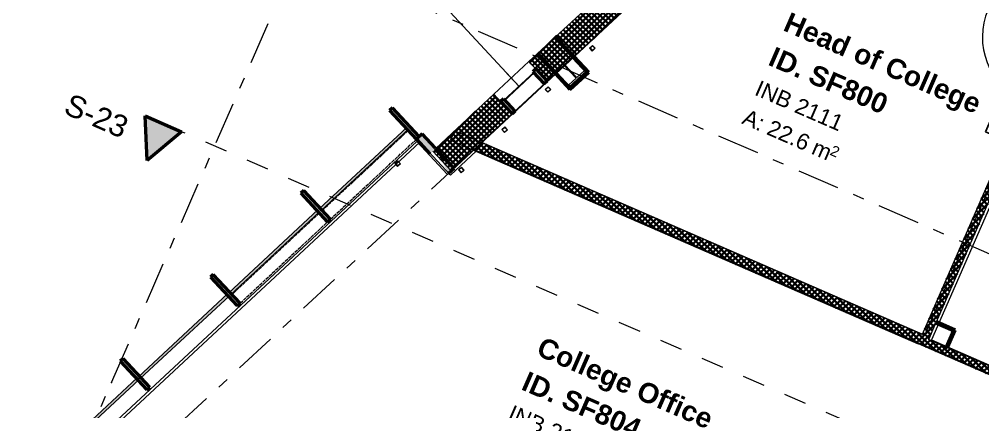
# Model space of a CAD drawing. Header units: millimetres. Extents: x -37281 to 954596, y -59787 to 956680.
# Drawn here: x -16100 to -4049, y -14298 to -9383 of the extents above; entities that cross this region are included whole.
import ezdxf
from ezdxf.enums import TextEntityAlignment as Align

# ---------------------------------------------------------------- set-up
doc = ezdxf.new("R2010")
doc.units = ezdxf.units.MM
doc.header["$MEASUREMENT"] = 0
for name, pattern in [('Dashed', [564.444447, 282.222223, -282.222223]), ('Double Dashed', [1093.611073, 529.166651, -211.666656, 141.111112, -211.666656]), ('Hidden Line', [55, 45, -10])]:
    doc.linetypes.add(name, pattern=pattern)
for name, color, linetype, lineweight in [('A-25-M_Curtain_Wall_Pen_No__85', 8, 'Continuous', 20), ('A-95-MC_Marker_Section_P2.Marker_Pen_No__1', 7, 'Continuous', 13), ('A-95-MC_Marker_Section_P2.Marker_Pen_No__6', 7, 'Continuous', 35), ('COLUMN.IFC Import_Pen_No__2', 8, 'Continuous', 15), ('New_A-20-M_Floor_Slab_Pen_No__89', 8, 'Continuous', 20), ('New_A-25-M_Curtain_Wall_Pen_No__1', 7, 'Continuous', 13), ('New_A-25-M_Curtain_Wall_Pen_No__155', 5, 'Continuous', 35), ('New_A-25-M_Curtain_Wall_Pen_No__87', 8, 'Continuous', 20), ('New_A-25-M_Wall_Ext_Pen_No__1', 7, 'Continuous', 13), ('New_A-25-M_Wall_Ext_Pen_No__155', 5, 'Continuous', 35), ('New_A-25-M_Wall_Ext_Pen_No__87', 8, 'Continuous', 20), ('New_A-25-M_Wall_Int_Pen_No__1', 7, 'Continuous', 13), ('New_A-25-M_Wall_Int_Pen_No__155', 5, 'Continuous', 35), ('New_ArchiCAD Door Markers_Pen_No__1', 7, 'Continuous', 13), ('New_ArchiCAD Door Markers_Pen_No__5', 7, 'Continuous', 25), ('New_ArchiCAD Doors_Pen_No__1', 7, 'Continuous', 13), ('New_ArchiCAD Windows_Pen_No__1', 7, 'Continuous', 13), ('New_ArchiCAD Windows_Pen_No__87', 8, 'Continuous', 20), ('New_ArchiCAD Zone Stamps_Pen_No__9', 7, 'Continuous', 13)]:
    doc.layers.add(name, color=color, linetype=linetype, lineweight=lineweight)
for name, color, linetype, lineweight, true_color in [('A-25-M_Wall_Ext_Pen_No__107', 7, 'Continuous', 15, 0xa6a6a6), ('A-25-M_Wall_Ext_Pen_No__27', 7, 'Continuous', 50, 0x2a2a2a), ('A-25-M_Wall_Int_Pen_No__107', 7, 'Continuous', 15, 0xa6a6a6), ('A-25-M_Wall_Int_Pen_No__27', 7, 'Continuous', 50, 0x2a2a2a), ('A-95-MC_Marker_Section_P2.Marker_Pen_No__25', 7, 'Continuous', 50, 0x2a2a2a), ('New_A-05-M_Gross_Int_Circulation_Pen_No__74', 7, 'Continuous', 20, 0x606060), ('New_A-15-MG_Structural_Grid_Phase_2_Pen_No__222', 7, 'Continuous', 13, 0x65af33), ('New_A-25-M_Curtain_Wall_Pen_No__27', 7, 'Continuous', 50, 0x2a2a2a), ('New_A-25-M_Wall_Ext_Pen_No__27', 7, 'Continuous', 50, 0x2a2a2a), ('New_A-35-M_FFE-Zone_Pen_No__74', 7, 'Continuous', 20, 0x606060), ('New_ArchiCAD Doors_Pen_No__43', 7, 'Continuous', 30, 0x444444), ('New_ArchiCAD Doors_Pen_No__63', 7, 'Continuous', 20, 0x606060)]:
    doc.layers.add(name, color=color, linetype=linetype, lineweight=lineweight, true_color=true_color)
for name, color, linetype in [('A-25-M_Wall_Int', 7, 'Continuous'), ('A-95-MC_Marker_Section_P2.Marker', 7, 'Continuous'), ('COLUMN.IFC Import', 7, 'Continuous'), ('New_A-05-M_Gross_Int_Circulation', 7, 'Continuous'), ('New_A-15-MG_Structural_Grid_Phase_2', 7, 'Continuous'), ('New_A-20-M_Floor_Slab', 7, 'Continuous'), ('New_A-25-M_Curtain_Wall', 7, 'Continuous'), ('New_A-25-M_Wall_Ext', 7, 'Continuous'), ('New_A-25-M_Wall_Int', 7, 'Continuous'), ('New_A-35-M_FFE-Zone', 7, 'Continuous'), ('New_ArchiCAD Door Markers', 7, 'Continuous'), ('New_ArchiCAD Doors', 7, 'Continuous'), ('New_ArchiCAD Windows', 7, 'Continuous')]:
    doc.layers.add(name, color=color, linetype=linetype)
doc.styles.add('GENERATED_STYLE_1', font='')
doc.styles.add('GENERATED_STYLE_2', font='')
doc.styles.add('GENERATED_STYLE_3', font='')
doc.styles.add('GENERATED_STYLE_4', font='')
doc.styles.get('GENERATED_STYLE_1').set_extended_font_data('Swis721 BT', bold=True)
doc.styles.get('GENERATED_STYLE_2').set_extended_font_data('Arial', bold=True)
doc.styles.get('GENERATED_STYLE_3').set_extended_font_data('Arial')
doc.styles.get('GENERATED_STYLE_4').set_extended_font_data('Swis721 BT')
doc.dimstyles.new('GENERATED_STYLE__2', dxfattribs={"dimtxt": 0.18, "dimasz": 273.6, "dimexe": 0.18, "dimexo": 0.0625, "dimgap": 0.09, "dimtad": 0, "dimtih": 1, "dimtoh": 1, "dimdec": 4, "dimzin": 0, "dimdsep": 46, "dimcen": 0.09, "dimadec": 0, "dimazin": 0, "dimtfac": 1, "dimtdec": 4, "dimtmove": 0, "dimatfit": 3, "dimldrblk": 'ARROWHEAD_5', "dimfxl": 1, "dimtolj": 1, "dimtzin": 0, "dimarcsym": 0})
pattern_1 = [(45, (0, 0), (-35.35534, 35.35534), []), (135, (0, 0), (35.35534, 35.35534), [])]

# ---------------------------------------------------------------- blocks, each defined once
blk = doc.blocks.new('College Office_INB 2104_4_3', base_point=(-8950, -14809))
at = {"layer": 'New_A-35-M_FFE-Zone_Pen_No__74', "linetype": 'Continuous'}
for p, q in [((-11090, -10923), (-15517, -15042)), ((-10707, -11334), (-11090, -10923)), ((-10381, -11030), (-10707, -11334)), ((-1539, -14882), (-10381, -11030))]:
    blk.add_line(p, q, dxfattribs=at)
at = {"layer": 'New_ArchiCAD Zone Stamps_Pen_No__9'}
for tag, height, style, p in [('ROOM_NAME', 250, 'GENERATED_STYLE_2', (-9547, -13353)), ('zoneNameLine2', 250, 'GENERATED_STYLE_2', (-9735, -13785)), ('ROOM_NUMBER', 200, 'GENERATED_STYLE_3', (-9924, -14205)), ('measuredAreaCode', 200, 'GENERATED_STYLE_3', (-10081, -14565)), ('DUMMY_649', 200, 'GENERATED_STYLE_3', (-9773, -14700)), ('DUMMY_650', 200, 'GENERATED_STYLE_3', (-9284, -14913)), ('DUMMY_651', 133, 'GENERATED_STYLE_3', (-9005, -15019))]:
    blk.add_attdef(tag, text='', height=height, rotation=336.4404, dxfattribs=dict(at, style=style)).set_placement(p, align=Align.TOP_LEFT)
blk = doc.blocks.new('Head of College_INB 2111_6_3', base_point=(-5731, -10802))
at = {"layer": 'New_A-35-M_FFE-Zone_Pen_No__74', "linetype": 'Continuous'}
for p, q in [((-6759, -7611), (-9163, -9848)), ((-4772, -13340), (-2990, -9254)), ((-9163, -9848), (-8978, -10046)), ((-9397, -10065), (-10317, -10922)), ((-9213, -10264), (-9397, -10065)), ((-8978, -10046), (-9213, -10264)), ((-10317, -10922), (-4772, -13340))]:
    blk.add_line(p, q, dxfattribs=at)
at = {"layer": 'New_ArchiCAD Zone Stamps_Pen_No__9'}
for tag, height, style, p in [('ROOM_NAME', 250, 'GENERATED_STYLE_2', (-6460, -9288)), ('zoneNameLine2', 250, 'GENERATED_STYLE_2', (-6648, -9720)), ('ROOM_NUMBER', 200, 'GENERATED_STYLE_3', (-6836, -10141)), ('measuredAreaCode', 200, 'GENERATED_STYLE_3', (-6993, -10501)), ('DUMMY_649', 200, 'GENERATED_STYLE_3', (-6686, -10635)), ('DUMMY_650', 200, 'GENERATED_STYLE_3', (-6197, -10849)), ('DUMMY_651', 133, 'GENERATED_STYLE_3', (-5917, -10955))]:
    blk.add_attdef(tag, text='', height=height, rotation=336.4404, dxfattribs=dict(at, style=style)).set_placement(p, align=Align.TOP_LEFT)
blk = doc.blocks.new('PA_Waiting_INB 2110_7_3', base_point=(-1511, -9768))
at = {"layer": 'New_A-05-M_Gross_Int_Circulation_Pen_No__74', "linetype": 'Continuous'}
for p, q in [((-1091, -5147), (-4689, -13399)), ((-4689, -13399), (-1749, -14681))]:
    blk.add_line(p, q, dxfattribs=at)
at = {"layer": 'New_ArchiCAD Zone Stamps_Pen_No__9'}
for tag, height, style, p in [('ROOM_NAME', 250, 'GENERATED_STYLE_2', (-1863, -8418)), ('zoneNameLine2', 250, 'GENERATED_STYLE_2', (-2052, -8850)), ('ROOM_NUMBER', 200, 'GENERATED_STYLE_3', (-2240, -9270)), ('measuredAreaCode', 200, 'GENERATED_STYLE_3', (-2397, -9630)), ('DUMMY_649', 200, 'GENERATED_STYLE_3', (-2090, -9765)), ('DUMMY_650', 200, 'GENERATED_STYLE_3', (-1600, -9978)), ('DUMMY_651', 133, 'GENERATED_STYLE_3', (-1321, -10084))]:
    blk.add_attdef(tag, text='', height=height, rotation=336.4404, dxfattribs=dict(at, style=style)).set_placement(p, align=Align.TOP_LEFT)
blk = doc.blocks.new('Slab_4_3', base_point=(-34880, -33019))
at = {"layer": 'New_A-20-M_Floor_Slab_Pen_No__89', "linetype": 'Continuous', "flags": 128}
blk.add_lwpolyline([(19341, -30335), (10989, -26694), (10933, -26823), (1863, -22868), (9872, -4503), (4225, -2040), (4133, -2000), (2145, -6558), (-3142, -4253), (-10744, -11326), (-11126, -10915), (-34880, -33019)], dxfattribs=at)
blk = doc.blocks.new('Curtain Wall_12_3')
at = {"layer": 'New_A-25-M_Curtain_Wall_Pen_No__155', "linetype": 'Continuous'}
for points in [[(-11432, -10493), (-11469, -10527), (-11133, -10887), (-11097, -10853)], [(-12580, -11561), (-12245, -11922), (-12208, -11887), (-12543, -11527)], [(-13709, -12613), (-13374, -12973), (-13338, -12939), (-13673, -12578)], [(-14839, -13664), (-14504, -14024), (-14467, -13990), (-14802, -13630)]]:
    blk.add_hatch(color=256, dxfattribs=at).paths.add_polyline_path(points)
at = {"layer": 'New_A-25-M_Curtain_Wall_Pen_No__155', "linetype": 'Continuous', "lineweight": 0, "true_color": 0x00003f}
for points in [[(-12328, -11781), (-11231, -10760), (-11253, -10737), (-12350, -11757)], [(-13458, -12832), (-12343, -11794), (-12365, -11771), (-13479, -12808)], [(-14587, -13883), (-13472, -12845), (-13494, -12822), (-14609, -13859)], [(-15717, -14934), (-14602, -13896), (-14624, -13873), (-15739, -14911)]]:
    blk.add_hatch(color=178, dxfattribs=at).paths.add_polyline_path(points)
at = {"layer": 'New_A-25-M_Curtain_Wall_Pen_No__1', "linetype": 'Continuous'}
for p, q in [((-11253, -10737), (-12350, -11757)), ((-12328, -11781), (-11231, -10760)), ((-11231, -10760), (-11253, -10737)), ((-12365, -11771), (-13479, -12808)), ((-13458, -12832), (-12343, -11794)), ((-12343, -11794), (-12365, -11771)), ((-12350, -11757), (-12328, -11781)), ((-13494, -12822), (-14609, -13859)), ((-14587, -13883), (-13472, -12845)), ((-13472, -12845), (-13494, -12822)), ((-13479, -12808), (-13458, -12832)), ((-14624, -13873), (-15739, -14911)), ((-15717, -14934), (-14602, -13896)), ((-14602, -13896), (-14624, -13873)), ((-14609, -13859), (-14587, -13883))]:
    blk.add_line(p, q, dxfattribs=at)
at = {"layer": 'New_A-25-M_Curtain_Wall_Pen_No__27', "linetype": 'Continuous'}
for p, q in [((-11432, -10493), (-11469, -10527)), ((-11469, -10527), (-11133, -10887)), ((-11097, -10853), (-11432, -10493)), ((-11133, -10887), (-11097, -10853)), ((-12543, -11527), (-12580, -11561)), ((-12580, -11561), (-12245, -11922)), ((-12208, -11887), (-12543, -11527)), ((-12245, -11922), (-12208, -11887)), ((-13673, -12578), (-13709, -12613)), ((-13709, -12613), (-13374, -12973)), ((-13338, -12939), (-13673, -12578)), ((-13374, -12973), (-13338, -12939)), ((-14802, -13630), (-14839, -13664)), ((-14839, -13664), (-14504, -14024)), ((-14467, -13990), (-14802, -13630)), ((-14504, -14024), (-14467, -13990))]:
    blk.add_line(p, q, dxfattribs=at)
blk = doc.blocks.new('Door Stamp 17[8]_3', base_point=(-3365, -10273))
at = {"layer": 'New_ArchiCAD Door Markers_Pen_No__5', "linetype": 'Continuous'}
for p, q in [((-3625, -9897), (-4015, -10793)), ((-3821, -10877), (-3431, -9982)), ((-3821, -10877), (-3431, -9982)), ((-3431, -9982), (-3625, -9897)), ((-4015, -10793), (-3821, -10877))]:
    blk.add_line(p, q, dxfattribs=at)
at = {"layer": 'New_ArchiCAD Door Markers_Pen_No__1', "style": 'GENERATED_STYLE_1'}
blk.add_attdef('AC_WIDO_ID', text='', height=150, rotation=66.4404, dxfattribs=at).set_placement((-3798, -10779), align=Align.BOTTOM_LEFT)
blk = doc.blocks.new('Door with Sidelight on Side 2 19[9]_3')
at = {"layer": 'New_ArchiCAD Doors_Pen_No__1', "linetype": 'Continuous'}
for p, q in [((-3141, -9547), (-3155, -9541)), ((-3139, -9549), (-3141, -9547)), ((-3120, -9557), (-3139, -9549)), ((-3097, -9567), (-3120, -9557)), ((-3080, -9574), (-3097, -9567)), ((-3077, -9575), (-3080, -9574)), ((-3064, -9581), (-3077, -9575)), ((-3745, -10932), (-3759, -10926)), ((-3742, -10933), (-3745, -10932)), ((-3724, -10941), (-3742, -10933)), ((-3701, -10951), (-3724, -10941)), ((-3684, -10958), (-3701, -10951)), ((-3681, -10960), (-3684, -10958)), ((-3667, -10966), (-3681, -10960))]:
    blk.add_line(p, q, dxfattribs=at)
at = {"layer": 'New_ArchiCAD Doors_Pen_No__43', "linetype": 'Continuous'}
for p, q in [((-3158, -9548), (-3184, -9608)), ((-3184, -9608), (-3093, -9648)), ((-3158, -9548), (-3155, -9541)), ((-3066, -9588), (-3158, -9548)), ((-3155, -9541), (-3064, -9581)), ((-3093, -9648), (-3066, -9588)), ((-3066, -9588), (-3064, -9581)), ((-3559, -10466), (-3730, -10859)), ((-3532, -10406), (-3559, -10466)), ((-3467, -10506), (-3559, -10466)), ((-3559, -10466), (-3467, -10506)), ((-3440, -10446), (-3532, -10406)), ((-3467, -10506), (-3440, -10446)), ((-3638, -10899), (-3467, -10506)), ((-3756, -10919), (-3759, -10926)), ((-3759, -10926), (-3667, -10966)), ((-3730, -10859), (-3756, -10919)), ((-3756, -10919), (-3664, -10959)), ((-3730, -10859), (-3638, -10899)), ((-3638, -10899), (-3730, -10859)), ((-3664, -10959), (-3667, -10966)), ((-3664, -10959), (-3638, -10899))]:
    blk.add_line(p, q, dxfattribs=at)
at = {"layer": 'New_ArchiCAD Doors_Pen_No__63', "linetype": 'Continuous'}
blk.add_line((-3184, -9608), (-3982, -9261), dxfattribs=at)
blk.add_arc((-3184, -9608), 870, 156.4404, 246.4404, dxfattribs=at)
at = {"layer": 'New_ArchiCAD Door Markers'}
ref = blk.add_blockref('Door Stamp 17[8]_3', (-3365, -10273), dxfattribs=at)
ref.add_attrib('AC_WIDO_ID', 'ID02.015', dxfattribs={"layer": 'New_ArchiCAD Door Markers_Pen_No__1', "color": 7, "height": 150, "rotation": 66.4404, "style": 'GENERATED_STYLE_1'}).set_placement((-3798, -10779), align=Align.BOTTOM_LEFT)
blk = doc.blocks.new('Wall_108_3', base_point=(-1057, -4979))
at = {"layer": 'A-25-M_Wall_Int_Pen_No__107', "linetype": 'Continuous'}
blk.add_hatch(color=256, dxfattribs=at).paths.add_polyline_path([(-4635, -13185), (-4629, -13172), (-4643, -13166), (-4649, -13179)])
at = {"layer": 'New_A-25-M_Wall_Int_Pen_No__155', "linetype": 'Continuous'}
h = blk.add_hatch(dxfattribs=at)
h.set_pattern_fill('Grid_5x5_Diagonal_0003', color=256, style=0, pattern_type=2)
h.set_pattern_definition(pattern_1)
h.paths.add_polyline_path([(-4851, -13431), (-4857, -13445), (-4837, -13437), (-4837, -13437), (-4833, -13435), (-4807, -13425), (-4774, -13412), (-4749, -13402), (-4745, -13401), (-4725, -13393), (-4635, -13185), (-4649, -13179), (-4643, -13166), (-4629, -13172), (-3667, -10966), (-3681, -10960), (-3684, -10958), (-3701, -10951), (-3724, -10941), (-3742, -10933), (-3745, -10932), (-3759, -10926), (-4808, -13331), (-4814, -13345), (-4814, -13346), (-4851, -13430)])
at = {"layer": 'New_A-25-M_Wall_Int_Pen_No__1', "linetype": 'Continuous', "flags": 128}
for points in [[(-3759, -10926), (-4808, -13331)], [(-4629, -13172), (-3667, -10966)], [(-4725, -13393), (-4635, -13185)]]:
    blk.add_lwpolyline(points, dxfattribs=at)
at = {"layer": 'New_ArchiCAD Doors', "color": 251, "linetype": 'Continuous', "lineweight": 20, "true_color": 0x606060}
blk.add_blockref('Door with Sidelight on Side 2 19[9]_3', (0, 0), dxfattribs=at)
blk = doc.blocks.new('Wall_111_3', base_point=(-10654, -10781))
at = {"layer": 'New_A-25-M_Wall_Int_Pen_No__155', "linetype": 'Continuous'}
h = blk.add_hatch(dxfattribs=at)
h.set_pattern_fill('Grid_5x5_Diagonal_0003', color=256, style=0, pattern_type=2)
h.set_pattern_definition(pattern_1)
h.paths.add_polyline_path([(-10698, -10881), (-10704, -10895), (-4857, -13445), (-4851, -13431), (-4851, -13430), (-4814, -13346), (-4814, -13345), (-4808, -13331), (-10654, -10781), (-10660, -10795), (-10661, -10796), (-10698, -10880)])
at = {"layer": 'New_A-25-M_Wall_Int_Pen_No__1', "linetype": 'Continuous', "flags": 128}
for points in [[(-10698, -10880), (-10661, -10796)], [(-10661, -10796), (-10660, -10795)], [(-10660, -10795), (-10654, -10781)], [(-4808, -13331), (-10654, -10781)], [(-10704, -10895), (-10698, -10881)], [(-10704, -10895), (-4857, -13445)], [(-10698, -10881), (-10698, -10880)]]:
    blk.add_lwpolyline(points, dxfattribs=at)
blk = doc.blocks.new('Wall_134_3', base_point=(-10892, -11000))
at = {"layer": 'New_A-25-M_Wall_Ext_Pen_No__155', "linetype": 'Continuous', "lineweight": 0, "true_color": 0x00007f}
blk.add_hatch(color=176, dxfattribs=at).paths.add_polyline_path([(-10892, -11000), (-11060, -10819), (-11133, -10887), (-10966, -11068)])
at = {"layer": 'New_A-25-M_Wall_Ext_Pen_No__27', "linetype": 'Continuous', "flags": 128}
for points in [[(-11060, -10819), (-11133, -10887)], [(-10892, -11000), (-11060, -10819)], [(-11133, -10887), (-10966, -11068)]]:
    blk.add_lwpolyline(points, dxfattribs=at)
blk = doc.blocks.new('Wall_135_3', base_point=(-11133, -10887))
at = {"layer": 'New_A-25-M_Curtain_Wall_Pen_No__87', "linetype": 'Hidden Line', "flags": 128}
for points in [[(-11236, -10778), (-12310, -11778)], [(-11133, -10887), (-11236, -10778)], [(-12208, -11887), (-11133, -10887)], [(-12310, -11778), (-12208, -11887)]]:
    blk.add_lwpolyline(points, dxfattribs=at)
blk = doc.blocks.new('Wall_136_3', base_point=(-12245, -11922))
at = {"layer": 'New_A-25-M_Curtain_Wall_Pen_No__87', "linetype": 'Hidden Line', "flags": 128}
for points in [[(-12347, -11812), (-13440, -12829)], [(-13338, -12939), (-12245, -11922)], [(-12245, -11922), (-12347, -11812)], [(-13440, -12829), (-13338, -12939)]]:
    blk.add_lwpolyline(points, dxfattribs=at)
blk = doc.blocks.new('Rectangular Window Opening 19[10]_3')
at = {"layer": 'New_ArchiCAD Windows_Pen_No__87', "linetype": 'Continuous'}
for p, q in [((-9726, -9914), (-10166, -10323)), ((-9726, -9914), (-9495, -10163)), ((-9935, -10571), (-9495, -10163)), ((-10166, -10323), (-9935, -10571))]:
    blk.add_line(p, q, dxfattribs=at)
blk = doc.blocks.new('Wall_137_3', base_point=(-3215, -3855))
at = {"layer": 'A-25-M_Wall_Ext_Pen_No__107', "linetype": 'Continuous'}
for points in [[(-9384, -9632), (-9373, -9622), (-9391, -9602), (-9402, -9613)], [(-9367, -9651), (-9356, -9640), (-9373, -9622), (-9384, -9632)], [(-9299, -9724), (-9288, -9714), (-9356, -9640), (-9367, -9651)], [(-9286, -9737), (-9275, -9727), (-9288, -9714), (-9299, -9724)], [(-9285, -9739), (-9274, -9728), (-9275, -9727), (-9286, -9737)], [(-9183, -9848), (-9172, -9838), (-9274, -9728), (-9285, -9739)], [(-9607, -9840), (-9596, -9830), (-9614, -9810), (-9625, -9820)], [(-9590, -9858), (-9579, -9848), (-9596, -9830), (-9607, -9840)], [(-9522, -9932), (-9511, -9921), (-9579, -9848), (-9590, -9858)], [(-9181, -9850), (-9170, -9840), (-9172, -9838), (-9183, -9848)], [(-9171, -9861), (-9160, -9851), (-9170, -9840), (-9181, -9850)], [(-9509, -9945), (-9498, -9934), (-9511, -9921), (-9522, -9932)], [(-9508, -9946), (-9497, -9936), (-9498, -9934), (-9509, -9945)], [(-9406, -10056), (-9395, -10046), (-9497, -9936), (-9508, -9946)], [(-9404, -10057), (-9393, -10047), (-9395, -10046), (-9406, -10056)], [(-9394, -10068), (-9383, -10058), (-9393, -10047), (-9404, -10057)]]:
    blk.add_hatch(color=256, dxfattribs=at).paths.add_polyline_path(points)
at = {"layer": 'New_A-25-M_Wall_Ext_Pen_No__155', "linetype": 'Continuous', "lineweight": 0, "true_color": 0x00007f}
for points in [[(-10874, -11019), (-10892, -11000), (-10880, -11025)], [(-10874, -11019), (-10880, -11025), (-10868, -11048), (-10857, -11038)], [(-10857, -11038), (-10868, -11048), (-10822, -11141), (-10789, -11111)], [(-10789, -11111), (-10822, -11141), (-10813, -11158), (-10777, -11124)], [(-10777, -11124), (-10813, -11158), (-10812, -11160), (-10775, -11125)], [(-10775, -11125), (-10812, -11160), (-10743, -11300), (-10673, -11235)], [(-10673, -11235), (-10743, -11300), (-10742, -11302), (-10672, -11237)], [(-10672, -11237), (-10742, -11302), (-10735, -11316), (-10662, -11248)]]:
    blk.add_hatch(color=176, dxfattribs=at).paths.add_polyline_path(points)
at = {"layer": 'A-25-M_Wall_Ext_Pen_No__27', "linetype": 'Continuous'}
for p, q in [((-9402, -9613), (-9384, -9632)), ((-9373, -9622), (-9391, -9602)), ((-9384, -9632), (-9367, -9651)), ((-9356, -9640), (-9373, -9622)), ((-9288, -9714), (-9356, -9640)), ((-9367, -9651), (-9299, -9724)), ((-9299, -9724), (-9286, -9737)), ((-9275, -9727), (-9288, -9714)), ((-9286, -9737), (-9285, -9739)), ((-9285, -9739), (-9183, -9848)), ((-9274, -9728), (-9275, -9727)), ((-9172, -9838), (-9274, -9728)), ((-9625, -9820), (-9607, -9840)), ((-9596, -9830), (-9614, -9810)), ((-9607, -9840), (-9590, -9858)), ((-9579, -9848), (-9596, -9830)), ((-9590, -9858), (-9522, -9932)), ((-9511, -9921), (-9579, -9848)), ((-9183, -9848), (-9181, -9850)), ((-9181, -9850), (-9171, -9861)), ((-9170, -9840), (-9172, -9838)), ((-9160, -9851), (-9170, -9840)), ((-9522, -9932), (-9509, -9945)), ((-9498, -9934), (-9511, -9921)), ((-9509, -9945), (-9508, -9946)), ((-9508, -9946), (-9406, -10056)), ((-9497, -9936), (-9498, -9934)), ((-9395, -10046), (-9497, -9936)), ((-9406, -10056), (-9404, -10057)), ((-9404, -10057), (-9394, -10068)), ((-9393, -10047), (-9395, -10046)), ((-9383, -10058), (-9393, -10047))]:
    blk.add_line(p, q, dxfattribs=at)
at = {"layer": 'New_A-25-M_Wall_Ext_Pen_No__27', "linetype": 'Continuous'}
for p, q in [((-10874, -11019), (-10892, -11000)), ((-10857, -11038), (-10874, -11019)), ((-10789, -11111), (-10857, -11038)), ((-10777, -11124), (-10789, -11111)), ((-10775, -11125), (-10777, -11124)), ((-10673, -11235), (-10775, -11125)), ((-10672, -11237), (-10673, -11235)), ((-10662, -11248), (-10672, -11237))]:
    blk.add_line(p, q, dxfattribs=at)
at = {"layer": 'New_A-25-M_Wall_Ext_Pen_No__27', "linetype": 'Continuous', "flags": 128}
blk.add_lwpolyline([(-10735, -11316), (-10662, -11248)], dxfattribs=at)
at = {"layer": 'New_A-25-M_Wall_Ext_Pen_No__87', "linetype": 'Continuous', "flags": 128}
for points in [[(-8760, -9015), (-9726, -9914)], [(-9160, -9851), (-8529, -9263)], [(-9383, -10058), (-9171, -9861)], [(-9495, -10163), (-9394, -10068)], [(-10166, -10323), (-10892, -11000)], [(-10662, -11248), (-9935, -10571)]]:
    blk.add_lwpolyline(points, dxfattribs=at)
at = {"layer": 'New_ArchiCAD Windows', "color": 251, "linetype": 'Continuous', "lineweight": 20, "true_color": 0x606060}
blk.add_blockref('Rectangular Window Opening 19[10]_3', (0, 0), dxfattribs=at)
blk = doc.blocks.new('Wall_143_3', base_point=(-4725, -13393))
at = {"layer": 'New_A-25-M_Wall_Int_Pen_No__155', "linetype": 'Continuous'}
h = blk.add_hatch(dxfattribs=at)
h.set_pattern_fill('Grid_5x5_Diagonal_0003', color=256, style=0, pattern_type=2)
h.set_pattern_definition(pattern_1)
h.paths.add_polyline_path([(-4837, -13437), (-4857, -13445), (-2860, -14314), (-2846, -14320), (-2843, -14321), (-2785, -14347), (-2782, -14348), (-2768, -14354), (-1747, -14799), (-1753, -14780), (-1754, -14776), (-1762, -14751), (-1771, -14720), (-1777, -14700), (-1778, -14696), (-1778, -14695), (-1779, -14692), (-1785, -14673), (-4725, -13393), (-4745, -13401), (-4749, -13402), (-4774, -13412), (-4807, -13425), (-4833, -13435)])
at = {"layer": 'New_A-25-M_Wall_Int_Pen_No__1', "linetype": 'Continuous', "flags": 128}
for points in [[(-4857, -13445), (-2860, -14314)], [(-1785, -14673), (-4725, -13393)], [(-2768, -14354), (-1747, -14799)]]:
    blk.add_lwpolyline(points, dxfattribs=at)
blk = doc.blocks.new('Wall_166_3', base_point=(-9614, -9810))
at = {"layer": 'A-25-M_Wall_Int_Pen_No__107', "linetype": 'Continuous'}
blk.add_hatch(color=256, dxfattribs=at).paths.add_polyline_path([(-9394, -10068), (-9213, -10264), (-9212, -10242), (-9383, -10058)])
at = {"layer": 'A-25-M_Wall_Int_Pen_No__27', "linetype": 'Continuous', "flags": 128}
for points in [[(-9394, -10068), (-9213, -10264)], [(-9212, -10242), (-9383, -10058)]]:
    blk.add_lwpolyline(points, dxfattribs=at)
blk = doc.blocks.new('Wall_167_3', base_point=(-9212, -10242))
at = {"layer": 'A-25-M_Wall_Int_Pen_No__107', "linetype": 'Continuous'}
blk.add_hatch(color=256, dxfattribs=at).paths.add_polyline_path([(-9213, -10264), (-8978, -10046), (-9000, -10045), (-9212, -10242)])
at = {"layer": 'A-25-M_Wall_Int_Pen_No__27', "linetype": 'Continuous', "flags": 128}
for points in [[(-9213, -10264), (-8978, -10046)], [(-9000, -10045), (-9212, -10242)]]:
    blk.add_lwpolyline(points, dxfattribs=at)
blk = doc.blocks.new('Wall_168_3', base_point=(-9000, -10045))
at = {"layer": 'A-25-M_Wall_Int_Pen_No__107', "linetype": 'Continuous'}
blk.add_hatch(color=256, dxfattribs=at).paths.add_polyline_path([(-8978, -10046), (-9160, -9851), (-9171, -9861), (-9000, -10045)])
at = {"layer": 'A-25-M_Wall_Int_Pen_No__27', "linetype": 'Continuous', "flags": 128}
for points in [[(-9171, -9861), (-9000, -10045)], [(-8978, -10046), (-9160, -9851)]]:
    blk.add_lwpolyline(points, dxfattribs=at)
blk = doc.blocks.new('Wall_181_3', base_point=(-4399, -13288))
at = {"layer": 'A-25-M_Wall_Int_Pen_No__107', "linetype": 'Continuous'}
blk.add_hatch(color=256, dxfattribs=at).paths.add_polyline_path([(-4393, -13274), (-4629, -13172), (-4635, -13185), (-4413, -13282)])
at = {"layer": 'A-25-M_Wall_Int_Pen_No__27', "linetype": 'Continuous', "flags": 128}
for points in [[(-4635, -13185), (-4413, -13282)], [(-4393, -13274), (-4629, -13172)]]:
    blk.add_lwpolyline(points, dxfattribs=at)
blk = doc.blocks.new('Wall_182_3', base_point=(-4399, -13288))
at = {"layer": 'A-25-M_Wall_Int_Pen_No__107', "linetype": 'Continuous'}
blk.add_hatch(color=256, dxfattribs=at).paths.add_polyline_path([(-4413, -13282), (-4504, -13489), (-4490, -13495), (-4393, -13274)])
at = {"layer": 'A-25-M_Wall_Int_Pen_No__27', "linetype": 'Continuous', "flags": 128}
for points in [[(-4413, -13282), (-4504, -13489)], [(-4490, -13495), (-4393, -13274)], [(-4504, -13489), (-4490, -13495)]]:
    blk.add_lwpolyline(points, dxfattribs=at)
blk = doc.blocks.new('Standard grid marker[38]_3', base_point=(3388, 1824))
at = {"layer": 'New_A-15-MG_Structural_Grid_Phase_2_Pen_No__222', "linetype": 'Double Dashed'}
blk.add_line((1453, 23), (-32482, -31555), dxfattribs=at)
at = {"layer": 'New_A-15-MG_Structural_Grid_Phase_2_Pen_No__222', "style": 'GENERATED_STYLE_4'}
blk.add_attdef('AC_MarkerText_1', text='', height=350, rotation=336.4404, dxfattribs=at).set_placement((2844, 3183), align=Align.MIDDLE_CENTER)
blk = doc.blocks.new('Discrete Accessory 76')
at = {"layer": 'COLUMN.IFC Import_Pen_No__2', "linetype": 'Continuous'}
for p, q in [((-25, 25), (25, 25)), ((-25, -25), (-25, 25)), ((-21, 21), (-21, -21)), ((21, 21), (-21, 21)), ((21, -21), (21, 21)), ((25, 25), (25, -25)), ((25, -25), (-25, -25)), ((-21, -21), (21, -21))]:
    blk.add_line(p, q, dxfattribs=at)
blk = doc.blocks.new('Discrete Accessory 244')
at = {"layer": 'COLUMN.IFC Import_Pen_No__2', "linetype": 'Continuous'}
for p, q in [((-25, 25), (25, 25)), ((-25, -25), (-25, 25)), ((-21, 21), (-21, -21)), ((21, 21), (-21, 21)), ((21, -21), (21, 21)), ((25, 25), (25, -25)), ((25, -25), (-25, -25)), ((-21, -21), (21, -21))]:
    blk.add_line(p, q, dxfattribs=at)
blk = doc.blocks.new('Discrete Accessory 336')
at = {"layer": 'COLUMN.IFC Import_Pen_No__2', "linetype": 'Continuous'}
for p, q in [((-25, 25), (25, 25)), ((-25, -25), (-25, 25)), ((-21, 21), (-21, -21)), ((21, 21), (-21, 21)), ((21, -21), (21, 21)), ((25, 25), (25, -25)), ((25, -25), (-25, -25)), ((-21, -21), (21, -21))]:
    blk.add_line(p, q, dxfattribs=at)
blk = doc.blocks.new('Discrete Accessory 337')
at = {"layer": 'COLUMN.IFC Import_Pen_No__2', "linetype": 'Continuous'}
for p, q in [((-25, 25), (25, 25)), ((-25, -25), (-25, 25)), ((-21, 21), (-21, -21)), ((21, 21), (-21, 21)), ((21, -21), (21, 21)), ((25, 25), (25, -25)), ((25, -25), (-25, -25)), ((-21, -21), (21, -21))]:
    blk.add_line(p, q, dxfattribs=at)
blk = doc.blocks.new('Discrete Accessory 338')
at = {"layer": 'COLUMN.IFC Import_Pen_No__2', "linetype": 'Continuous'}
for p, q in [((-25, 25), (25, 25)), ((-25, -25), (-25, 25)), ((-21, 21), (-21, -21)), ((21, 21), (-21, 21)), ((21, -21), (21, 21)), ((25, 25), (25, -25)), ((25, -25), (-25, -25)), ((-21, -21), (21, -21))]:
    blk.add_line(p, q, dxfattribs=at)
blk = doc.blocks.new('Column 98')
at = {"layer": 'COLUMN.IFC Import_Pen_No__2', "linetype": 'Continuous'}
for p, q in [((-129.4, 133.35), (129.4, 133.35)), ((-129.4, 112.85), (-129.4, 133.35)), ((129.4, 133.35), (129.4, 112.85)), ((-6.4, 112.85), (-129.4, 112.85)), ((-6.4, -112.85), (-6.4, 112.85)), ((6.4, 112.85), (6.4, -112.85)), ((129.4, 112.85), (6.4, 112.85)), ((-129.4, -112.85), (-6.4, -112.85)), ((-129.4, -133.35), (-129.4, -112.85)), ((6.4, -112.85), (129.4, -112.85)), ((129.4, -112.85), (129.4, -133.35)), ((129.4, -133.35), (-129.4, -133.35))]:
    blk.add_line(p, q, dxfattribs=at)
blk = doc.blocks.new('ARROWHEAD_5')
at = {"color": 0, "linetype": 'Continuous', "lineweight": 0}
blk.add_line((0, 0), (-1, 0), dxfattribs=at)
blk.add_solid([(-1, 0.2679), (0, 0), (-1, -0.2679), (-1, 0.2679)], dxfattribs=at)
blk = doc.blocks.new('Curtain Wall_17_3')
at = {"layer": 'New_A-25-M_Curtain_Wall_Pen_No__155', "linetype": 'Continuous', "lineweight": 0, "true_color": 0x00003f}
blk.add_hatch(color=178, dxfattribs=at).paths.add_polyline_path([(-10038, -10409), (-9650, -10048), (-9657, -10041), (-10045, -10402)])
at = {"layer": 'New_A-25-M_Curtain_Wall_Pen_No__155', "linetype": 'Continuous'}
for points in [[(-9498, -10160), (-9641, -10006), (-9678, -10040), (-9535, -10194)], [(-9901, -10534), (-10044, -10381), (-10080, -10415), (-9937, -10568)]]:
    blk.add_hatch(color=256, dxfattribs=at).paths.add_polyline_path(points)
at = {"layer": 'New_A-25-M_Curtain_Wall_Pen_No__1', "linetype": 'Continuous'}
for p, q in [((-9657, -10041), (-10045, -10402)), ((-9650, -10048), (-10038, -10409)), ((-9657, -10041), (-9650, -10048)), ((-10045, -10402), (-10038, -10409))]:
    blk.add_line(p, q, dxfattribs=at)
at = {"layer": 'New_A-25-M_Curtain_Wall_Pen_No__27', "linetype": 'Continuous'}
for p, q in [((-9641, -10006), (-9678, -10040)), ((-9678, -10040), (-9535, -10194)), ((-9641, -10006), (-9498, -10160)), ((-9498, -10160), (-9535, -10194)), ((-10044, -10381), (-10080, -10415)), ((-10080, -10415), (-9937, -10568)), ((-10044, -10381), (-9901, -10534)), ((-9901, -10534), (-9937, -10568))]:
    blk.add_line(p, q, dxfattribs=at)
blk = doc.blocks.new('Rectangular Window Opening 19[23]_3')
at = {"layer": 'New_ArchiCAD Windows_Pen_No__1', "linetype": 'Continuous'}
for p, q in [((-9726, -9914), (-9708, -9934)), ((-9708, -9934), (-9691, -9952)), ((-9691, -9952), (-9623, -10026)), ((-9623, -10026), (-9611, -10039)), ((-9611, -10039), (-9609, -10040)), ((-9609, -10040), (-9507, -10150)), ((-9507, -10150), (-9506, -10152)), ((-9506, -10152), (-9495, -10163)), ((-10147, -10343), (-10166, -10323)), ((-10130, -10361), (-10147, -10343)), ((-10062, -10434), (-10130, -10361)), ((-10050, -10448), (-10062, -10434)), ((-10048, -10449), (-10050, -10448)), ((-9946, -10559), (-10048, -10449)), ((-9945, -10560), (-9946, -10559)), ((-9935, -10571), (-9945, -10560))]:
    blk.add_line(p, q, dxfattribs=at)
blk = doc.blocks.new('Wall_202_3', base_point=(-3349, -3980))
at = {"layer": 'A-25-M_Wall_Ext_Pen_No__107', "linetype": 'Continuous'}
for points in [[(-9171, -9861), (-9160, -9851), (-9170, -9840), (-9181, -9850)], [(-9394, -10068), (-9383, -10058), (-9393, -10047), (-9404, -10057)]]:
    blk.add_hatch(color=256, dxfattribs=at).paths.add_polyline_path(points)
at = {"layer": 'New_A-25-M_Wall_Ext_Pen_No__155', "linetype": 'Continuous'}
h = blk.add_hatch(dxfattribs=at)
h.set_pattern_fill('Grid_5x5_Diagonal_0003', color=256, style=0, pattern_type=2)
h.set_pattern_definition(pattern_1)
h.paths.add_polyline_path([(-9726, -9914), (-9708, -9934), (-9691, -9952), (-9623, -10026), (-9611, -10039), (-9609, -10040), (-9507, -10150), (-9506, -10152), (-9495, -10163), (-9394, -10068), (-9404, -10057), (-9393, -10047), (-9383, -10058), (-9171, -9861), (-9181, -9850), (-9170, -9840), (-9160, -9851), (-8529, -9263), (-8539, -9252), (-8541, -9251), (-8643, -9141), (-8644, -9140), (-8656, -9126), (-8725, -9053), (-8742, -9035), (-8760, -9015)])
h = blk.add_hatch(dxfattribs=at)
h.set_pattern_fill('Grid_5x5_Diagonal_0003', color=256, style=0, pattern_type=2)
h.set_pattern_definition(pattern_1)
h.paths.add_polyline_path([(-10166, -10323), (-10929, -11034), (-10911, -11053), (-10894, -11072), (-10826, -11145), (-10813, -11158), (-10812, -11160), (-10710, -11269), (-10708, -11271), (-10698, -11282), (-9935, -10571), (-9945, -10560), (-9946, -10559), (-10048, -10449), (-10050, -10448), (-10062, -10434), (-10130, -10361), (-10147, -10343)])
at = {"layer": 'A-25-M_Wall_Ext_Pen_No__27', "linetype": 'Continuous'}
for p, q in [((-9181, -9850), (-9171, -9861)), ((-9160, -9851), (-9170, -9840)), ((-9404, -10057), (-9394, -10068)), ((-9383, -10058), (-9393, -10047))]:
    blk.add_line(p, q, dxfattribs=at)
at = {"layer": 'New_A-25-M_Wall_Ext_Pen_No__1', "linetype": 'Continuous', "flags": 128}
for points in [[(-8760, -9015), (-9726, -9914)], [(-9160, -9851), (-8529, -9263)], [(-9383, -10058), (-9171, -9861)], [(-9495, -10163), (-9394, -10068)], [(-10166, -10323), (-10892, -11000)], [(-10698, -11282), (-9935, -10571)], [(-10929, -11034), (-10698, -11282)]]:
    blk.add_lwpolyline(points, dxfattribs=at)
at = {"layer": 'New_ArchiCAD Windows', "color": 251, "linetype": 'Continuous', "lineweight": 20, "true_color": 0x606060}
blk.add_blockref('Rectangular Window Opening 19[23]_3', (0, 0), dxfattribs=at)
blk = doc.blocks.new('Standard grid marker[50]_3', base_point=(15837, -20956))
at = {"layer": 'New_A-15-MG_Structural_Grid_Phase_2_Pen_No__222', "linetype": 'Double Dashed'}
blk.add_line((15191, -20674), (-13615, -8114), dxfattribs=at)
at = {"layer": 'New_A-15-MG_Structural_Grid_Phase_2_Pen_No__222', "style": 'GENERATED_STYLE_4'}
for tag, p in [('AC_MarkerText_1_1', (-14720, -7589)), ('AC_MarkerText_1_0', (16295, -21113))]:
    blk.add_attdef(tag, text='', height=350, rotation=336.4404, dxfattribs=at).set_placement(p, align=Align.MIDDLE_CENTER)
blk = doc.blocks.new('Standard grid marker[54]_3', base_point=(-30734, -50137))
at = {"layer": 'New_A-15-MG_Structural_Grid_Phase_2_Pen_No__222', "linetype": 'Double Dashed'}
for p, q in [((-14947, -13933), (-7455, 3251)), ((-23241, -32954), (-14947, -13933))]:
    blk.add_line(p, q, dxfattribs=at)
blk.add_point((-14947, -13933), dxfattribs=at)
blk.add_point((-14947, -13933), dxfattribs=at)
at = {"layer": 'New_A-15-MG_Structural_Grid_Phase_2_Pen_No__222', "style": 'GENERATED_STYLE_4'}
for tag, p in [('AC_MarkerText_1_1', (-7255, 3750)), ('AC_MarkerText_1_0', (-30934, -50554))]:
    blk.add_attdef(tag, text='', height=350, rotation=336.4404, dxfattribs=at).set_placement(p, align=Align.MIDDLE_CENTER)
blk = doc.blocks.new('Cutting Plane_1_3', base_point=(15693, -23771))
at = {"layer": 'A-95-MC_Marker_Section_P2.Marker_Pen_No__25', "linetype": 'Continuous'}
blk.add_hatch(color=256, dxfattribs=at).paths.add_polyline_path([(-14528, -10593), (-14070, -10793), (-14499, -11151)])
at = {"layer": 'A-95-MC_Marker_Section_P2.Marker_Pen_No__1', "linetype": 'Dashed'}
blk.add_line((15464, -23671), (-14070, -10793), dxfattribs=at)
at = {"layer": 'A-95-MC_Marker_Section_P2.Marker_Pen_No__25', "linetype": 'Continuous'}
for p, q in [((-14499, -11151), (-14528, -10593)), ((-14528, -10593), (-14070, -10793)), ((-14070, -10793), (-14499, -11151))]:
    blk.add_line(p, q, dxfattribs=at)
at = {"layer": 'A-95-MC_Marker_Section_P2.Marker_Pen_No__6', "insert": (-14819, -10884), "char_height": 275, "attachment_point": 9, "rotation": 336.4404, "style": 'GENERATED_STYLE_4'}
blk.add_mtext('\\A1;{\\fSwis721 BT|b0|i0|c0|p34;S-23}', dxfattribs=at)

msp = doc.modelspace()

# ---------------------------------------------------------------- block references
at = {"layer": 'A-25-M_Wall_Int', "color": 250, "lineweight": 50, "true_color": 0x2a2a2a}
for name, p in [('Wall_168_3', (-8999.6, -10045.1)), ('Wall_166_3', (-9614.2, -9810)), ('Wall_167_3', (-9211.8, -10242.5)), ('Wall_181_3', (-4399.4, -13288.2)), ('Wall_182_3', (-4399.4, -13288.2))]:
    msp.add_blockref(name, p, dxfattribs=at)
at = {"layer": 'A-95-MC_Marker_Section_P2.Marker'}
msp.add_blockref('Cutting Plane_1_3', (15693.3, -23770.8), dxfattribs=at)
at = {"layer": 'COLUMN.IFC Import', "linetype": 'Continuous', "zscale": 1000}
for name, p, rotation in [('Discrete Accessory 244', (-8931.6, -9745.8), 222.940410901894), ('Column 98', (-9207.2, -10035.6), 42.940411571261), ('Discrete Accessory 336', (-9487.3, -10262.9), 222.940410901894), ('Discrete Accessory 337', (-10029, -10767), 222.940410901894), ('Discrete Accessory 76', (-11366.7, -11190.4), 222.940410901894), ('Discrete Accessory 338', (-10570.7, -11271.1), 222.940410901894)]:
    msp.add_blockref(name, p, dxfattribs=dict(at, rotation=rotation))
at = {"layer": 'New_A-05-M_Gross_Int_Circulation', "linetype": 'Continuous'}
msp.add_blockref('PA_Waiting_INB 2110_7_3', (-1510.8, -9767.7), dxfattribs=at)
at = {"layer": 'New_A-15-MG_Structural_Grid_Phase_2', "color": 8, "linetype": 'Continuous', "lineweight": 15}
for name, p in [('Standard grid marker[54]_3', (-30734.1, -50137)), ('Standard grid marker[38]_3', (3387.7, 1823.7)), ('Standard grid marker[50]_3', (15837, -20956.1))]:
    msp.add_blockref(name, p, dxfattribs=at)
at = {"layer": 'New_A-20-M_Floor_Slab', "color": 8, "linetype": 'Continuous', "lineweight": 20}
msp.add_blockref('Slab_4_3', (-34879.7, -33019), dxfattribs=at)
at = {"layer": 'New_A-25-M_Curtain_Wall', "linetype": 'Continuous', "lineweight": 0}
for name in ['Curtain Wall_17_3', 'Curtain Wall_12_3']:
    msp.add_blockref(name, (0, 0), dxfattribs=at)
at = {"layer": 'New_A-25-M_Curtain_Wall', "color": 250, "lineweight": 50, "true_color": 0x2a2a2a}
for name, p in [('Wall_135_3', (-11133.5, -10887.4)), ('Wall_136_3', (-12244.7, -11921.5))]:
    msp.add_blockref(name, p, dxfattribs=at)
at = {"layer": 'New_A-25-M_Wall_Ext', "color": 250, "lineweight": 50, "true_color": 0x2a2a2a}
for name, p in [('Wall_202_3', (-3348.9, -3979.7)), ('Wall_137_3', (-3214.8, -3855)), ('Wall_134_3', (-10892.5, -10999.6))]:
    msp.add_blockref(name, p, dxfattribs=at)
at = {"layer": 'New_A-25-M_Wall_Int', "color": 250, "lineweight": 50, "true_color": 0x2a2a2a}
for name, p in [('Wall_108_3', (-1056.7, -4979.2)), ('Wall_111_3', (-10654.5, -10781.3)), ('Wall_143_3', (-4725.5, -13392.8))]:
    msp.add_blockref(name, p, dxfattribs=at)
at = {"layer": 'New_A-35-M_FFE-Zone', "linetype": 'Continuous'}
ref = msp.add_blockref('Head of College_INB 2111_6_3', (-5731.5, -10802.1), dxfattribs=at)
ref.add_attrib('ROOM_NAME', 'Head of College', dxfattribs={"layer": 'New_ArchiCAD Zone Stamps_Pen_No__9', "color": 7, "height": 250, "rotation": 336.44041, "style": 'GENERATED_STYLE_2'}).set_placement((-6459.6, -9288.2), align=Align.TOP_LEFT)
ref.add_attrib('ROOM_NUMBER', 'INB 2111', dxfattribs={"layer": 'New_ArchiCAD Zone Stamps_Pen_No__9', "color": 7, "height": 200, "rotation": 336.44041, "style": 'GENERATED_STYLE_3'}).set_placement((-6836.5, -10141), align=Align.TOP_LEFT)
ref.add_attrib('zoneNameLine2', 'ID. SF800', dxfattribs={"layer": 'New_ArchiCAD Zone Stamps_Pen_No__9', "color": 7, "height": 250, "rotation": 336.44041, "style": 'GENERATED_STYLE_2'}).set_placement((-6648, -9720.3), align=Align.TOP_LEFT)
ref.add_attrib('measuredAreaCode', 'A: ', dxfattribs={"layer": 'New_ArchiCAD Zone Stamps_Pen_No__9', "color": 7, "height": 200, "rotation": 336.44041, "style": 'GENERATED_STYLE_3'}).set_placement((-6993.5, -10501.1), align=Align.TOP_LEFT)
ref.add_attrib('DUMMY_649', '22.6', dxfattribs={"layer": 'New_ArchiCAD Zone Stamps_Pen_No__9', "color": 7, "height": 200, "rotation": 336.44041, "style": 'GENERATED_STYLE_3'}).set_placement((-6686.1, -10635.2), align=Align.TOP_LEFT)
ref.add_attrib('DUMMY_650', ' m', dxfattribs={"layer": 'New_ArchiCAD Zone Stamps_Pen_No__9', "color": 7, "height": 200, "rotation": 336.44041, "style": 'GENERATED_STYLE_3'}).set_placement((-6196.7, -10848.5), align=Align.TOP_LEFT)
ref.add_attrib('DUMMY_651', '2', dxfattribs={"layer": 'New_ArchiCAD Zone Stamps_Pen_No__9', "color": 7, "height": 133.3, "rotation": 336.44041, "style": 'GENERATED_STYLE_3'}).set_placement((-5917.5, -10955.1), align=Align.TOP_LEFT)
ref = msp.add_blockref('College Office_INB 2104_4_3', (-8949.6, -14809.4), dxfattribs=at)
ref.add_attrib('ROOM_NAME', 'College Office', dxfattribs={"layer": 'New_ArchiCAD Zone Stamps_Pen_No__9', "color": 7, "height": 250, "rotation": 336.44041, "style": 'GENERATED_STYLE_2'}).set_placement((-9546.9, -13352.5), align=Align.TOP_LEFT)
ref.add_attrib('ROOM_NUMBER', 'INB 2104', dxfattribs={"layer": 'New_ArchiCAD Zone Stamps_Pen_No__9', "color": 7, "height": 200, "rotation": 336.44041, "style": 'GENERATED_STYLE_3'}).set_placement((-9923.7, -14205.4), align=Align.TOP_LEFT)
ref.add_attrib('zoneNameLine2', 'ID. SF804', dxfattribs={"layer": 'New_ArchiCAD Zone Stamps_Pen_No__9', "color": 7, "height": 250, "rotation": 336.44041, "style": 'GENERATED_STYLE_2'}).set_placement((-9735.3, -13784.7), align=Align.TOP_LEFT)

# ---------------------------------------------------------------- leaders
at = {"layer": 'A-25-M_Curtain_Wall_Pen_No__85', "linetype": 'Continuous', "annotation_type": 0, "has_hookline": 1, "hookline_direction": 0, "text_width": 1535.7, "horizontal_direction": (0.731425, 0.681922, 0)}
msp.add_leader([(-9847.2, -10224.9), (-10711.1, -9296.6), (-9341.4, -7994.2)], dimstyle='GENERATED_STYLE__2', dxfattribs=at)

doc.saveas('drawing.dxf')
